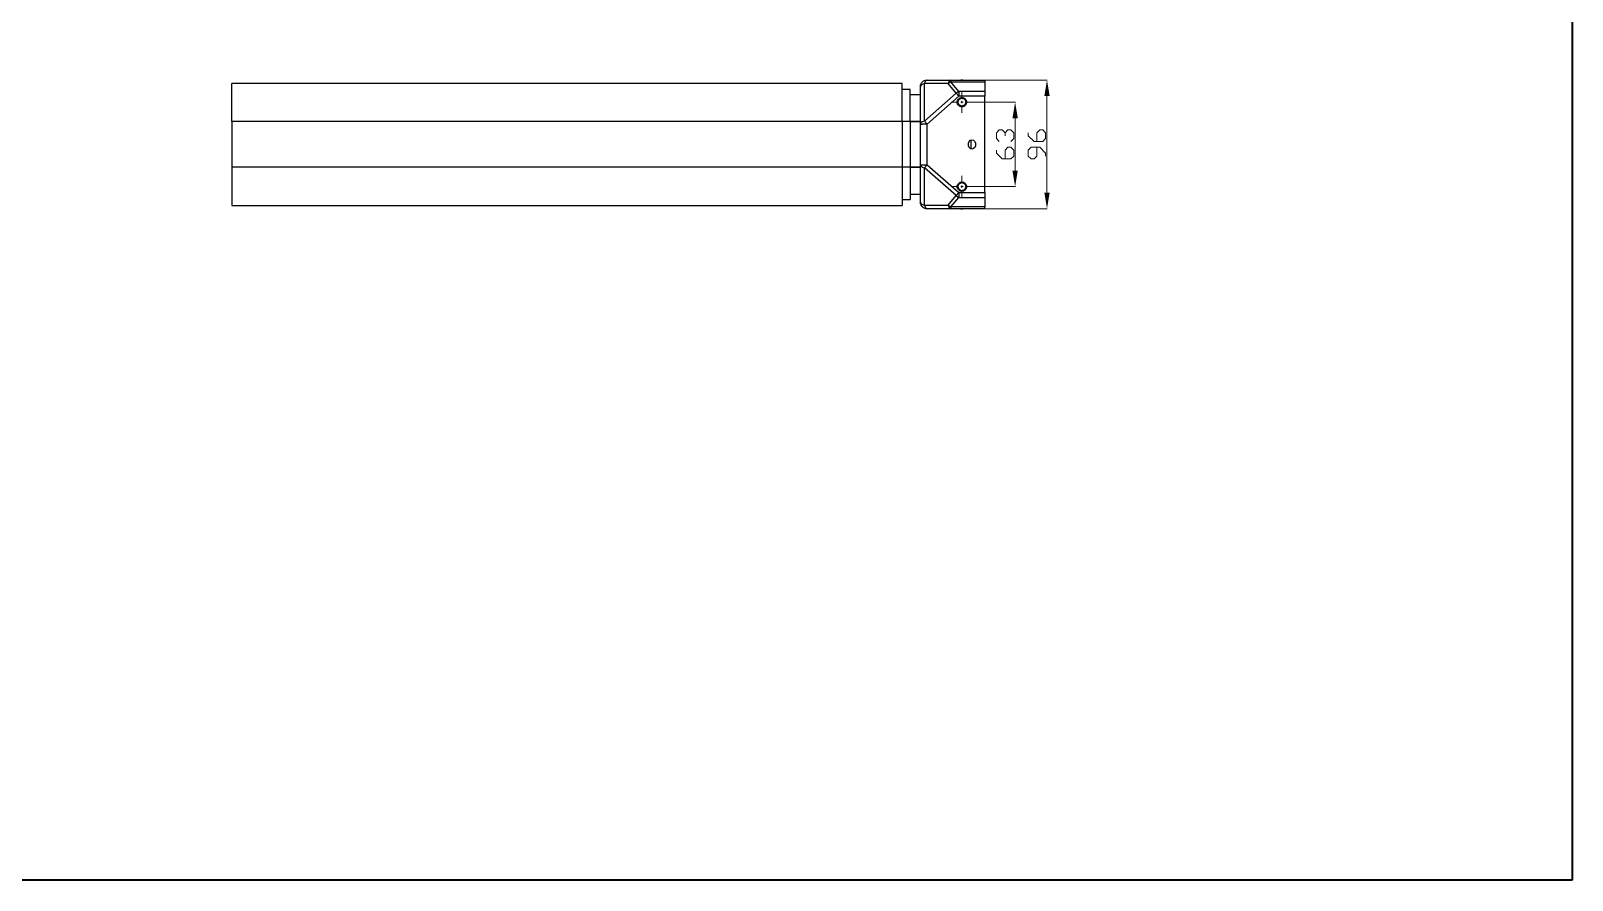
# Model space of a CAD drawing. Header units: millimetres. Extents: x 12 to 201, y 0 to 142.
# Drawn here: x 84.9 to 201.2, y 0.2 to 64.2 of the extents above; entities that cross this region are included whole.
import ezdxf

# ---------------------------------------------------------------- set-up
doc = ezdxf.new("R2010")
doc.units = ezdxf.units.MM

msp = doc.modelspace()

# ---------------------------------------------------------------- hatches: boundary and pattern name
h = msp.add_hatch(color=7)
h.dxf.hatch_style = 2
h.paths.add_polyline_path([(161.358016, 59.319706), (161.762616, 59.319706), (161.56051, 60.532908)])
h = msp.add_hatch(color=7)
h.dxf.hatch_style = 2
h.paths.add_polyline_path([(158.955599, 57.651596), (159.359988, 57.651596), (159.157811, 58.864799)])
h = msp.add_hatch(color=7)
h.dxf.hatch_style = 2
h.paths.add_polyline_path([(158.955599, 53.709022), (159.359988, 53.709022), (159.157811, 52.495819)])
h = msp.add_hatch(color=7)
h.dxf.hatch_style = 2
h.paths.add_polyline_path([(161.358016, 52.041018), (161.762616, 52.041018), (161.56051, 50.82771)])

# ---------------------------------------------------------------- linework, layer by layer
at = {"color": 7, "lineweight": 40}
for points in [[(201.160486, 142.171613), (201.160486, 0.2386)], [(201.160486, 0.2386), (11.680084, 0.2386)]]:
    msp.add_lwpolyline(points, dxfattribs=at)
at = {"color": 7, "lineweight": 25}
for points in [[(152.160817, 60.384601), (152.193096, 60.414305), (152.228091, 60.441398), (152.265415, 60.464928), (152.304503, 60.485319), (152.345214, 60.502217), (152.387194, 60.515516), (152.430198, 60.525112), (152.474013, 60.530827), (152.518216, 60.532697)], [(152.518004, 60.532697), (152.400106, 60.458296), (152.316709, 60.257318)], [(152.518004, 60.532697), (154.307399, 60.532697)], [(154.307505, 60.532697), (154.189289, 60.458296), (154.10621, 60.257318)], [(154.307505, 60.532697), (155.075714, 60.532697)], [(154.307505, 60.494209), (154.307505, 60.532626)], [(154.307505, 60.494209), (154.307505, 60.384495)], [(155.146587, 60.532697), (155.075608, 60.532697)], [(155.091412, 60.532697), (155.201585, 60.532697)], [(155.217495, 60.532697), (155.146587, 60.532697)], [(155.217495, 60.532697), (156.864897, 60.532697)], [(156.865002, 60.532697), (156.865002, 60.384601)], [(100.102106, 57.398901), (100.102106, 60.279896)], [(150.648106, 60.279896), (100.102211, 60.279896)], [(151.254284, 59.825025), (150.647294, 59.825025)], [(150.648106, 57.398901), (150.648106, 60.279896)], [(151.254284, 57.398901), (151.254284, 59.825201)], [(152.012615, 59.420706), (151.254284, 59.420706)], [(152.012615, 59.420706), (151.254284, 59.420706)], [(152.012615, 60.027201), (152.014484, 60.071228), (152.020199, 60.115114), (152.030007, 60.158011), (152.043095, 60.200204), (152.059993, 60.240914), (152.080383, 60.279896), (152.104196, 60.317326), (152.131007, 60.352004), (152.160711, 60.384495)], [(152.316815, 60.257318), (152.156795, 60.202426), (152.050186, 60.121922), (152.012615, 60.027201)], [(152.012615, 57.21073), (152.012615, 60.027201)], [(154.10621, 60.257318), (152.316815, 60.257318)], [(152.316815, 57.440705), (152.316815, 60.257213)], [(152.316815, 57.440705), (154.718914, 59.54252)], [(154.920209, 59.312509), (152.51811, 57.21073)], [(154.307505, 60.384601), (154.10621, 60.257318)], [(154.718914, 59.54252), (154.10621, 60.257318)], [(154.307505, 60.384601), (156.865002, 60.384601)], [(154.920209, 59.669802), (154.307505, 60.384495)], [(154.920209, 59.669802), (154.718914, 59.54252)], [(154.920209, 59.312509), (154.718914, 59.542414)], [(156.865002, 59.669802), (154.920103, 59.669802)], [(156.865002, 59.312509), (154.920103, 59.312509)], [(154.920209, 59.669802), (154.920209, 59.505796)], [(154.920209, 59.505902), (154.920209, 59.312509)], [(156.865002, 60.384601), (156.865002, 59.669908)], [(156.865002, 59.669802), (156.865002, 59.312403)], [(156.865002, 52.048215), (156.865002, 59.312509)], [(154.792609, 58.864728), (154.798501, 58.92971), (154.817516, 58.995009), (154.8505, 59.058897), (154.896397, 59.114918), (154.953406, 59.161026), (155.016306, 59.193799), (155.080406, 59.212108), (155.146587, 59.218423), (155.211286, 59.212708), (155.276691, 59.193799), (155.340509, 59.160426), (155.396812, 59.114918), (155.442885, 59.057698), (155.475411, 58.995009), (155.494108, 58.931121), (155.500317, 58.864728)], [(155.500317, 58.864728), (155.494602, 58.799605), (155.475305, 58.734624), (155.442285, 58.670418), (155.396812, 58.614397), (155.339591, 58.568324), (155.276585, 58.535516), (155.212697, 58.517207), (155.146587, 58.510927), (155.081817, 58.516607), (155.0162, 58.535516), (154.952312, 58.56903), (154.896291, 58.614397), (154.850183, 58.6719), (154.81741, 58.734624), (154.799101, 58.798512), (154.792609, 58.864728)], [(100.102106, 57.398901), (100.102106, 53.961717)], [(150.648106, 57.398901), (100.102211, 57.398901)], [(151.254284, 57.398901), (150.647612, 57.398901)], [(150.648106, 57.398901), (150.648106, 53.961717)], [(151.254284, 57.398901), (151.254284, 53.961717)], [(152.012615, 57.398901), (151.254284, 57.398901)], [(151.254284, 57.398901), (152.012685, 57.398901)], [(152.316815, 57.440705), (152.156795, 57.386095), (152.050186, 57.305309), (152.012615, 57.2108)], [(152.012615, 54.149924), (152.012615, 57.2108)], [(152.012615, 57.21073), (152.160711, 57.21073)], [(152.518004, 57.21073), (152.160711, 57.21073)], [(152.518004, 57.21073), (152.316709, 57.440529)], [(152.518004, 54.149924), (152.518004, 57.2108)], [(155.6518, 55.781415), (155.685702, 55.907815), (155.7782, 56.000314), (155.904812, 56.034216), (156.031001, 56.000314), (156.123711, 55.907815), (156.157401, 55.781415)], [(155.854188, 55.331518), (155.854188, 56.02903)], [(155.6518, 55.579203), (155.6518, 55.781309)], [(156.157401, 55.579203), (156.123711, 55.452803), (156.031001, 55.360304), (155.9046, 55.326402), (155.7782, 55.360304), (155.685807, 55.452803), (155.6518, 55.579203)], [(156.157401, 55.781415), (156.157401, 55.579309)], [(100.102106, 53.961717), (100.102106, 51.080828)], [(150.648106, 53.961717), (100.102211, 53.961717)], [(151.254284, 53.961717), (150.647612, 53.961717)], [(150.648106, 53.961717), (150.648106, 51.080828)], [(151.254284, 53.961717), (151.254284, 51.535417)], [(152.012615, 53.961717), (151.254284, 53.961717)], [(151.254284, 53.961717), (152.012685, 53.961717)], [(152.012615, 54.149924), (152.160711, 54.149924)], [(152.012615, 54.149924), (152.050186, 54.055309), (152.156795, 53.974699), (152.316709, 53.919807)], [(152.012615, 51.333311), (152.012615, 54.149818)], [(152.160817, 54.149924), (152.518216, 54.149924)], [(152.316815, 53.919807), (152.51811, 54.149924)], [(154.718914, 51.818204), (152.316815, 53.919913)], [(152.316815, 51.1033), (152.316815, 53.919807)], [(152.518004, 54.149924), (154.920103, 52.048215)], [(154.792609, 52.495996), (154.798501, 52.560695), (154.817516, 52.62603), (154.8505, 52.6902), (154.896397, 52.746221), (154.953406, 52.792329), (155.016306, 52.825102), (155.080406, 52.843411), (155.146587, 52.849726), (155.211286, 52.844011), (155.276691, 52.825102), (155.340509, 52.791729), (155.396812, 52.746221), (155.442885, 52.688824), (155.475411, 52.62603), (155.494108, 52.562106), (155.500317, 52.495996)], [(155.500317, 52.495996), (155.494602, 52.430908), (155.475305, 52.365609), (155.442285, 52.301721), (155.396812, 52.2457), (155.339591, 52.199627), (155.276585, 52.166925), (155.212697, 52.14851), (155.146587, 52.142301), (155.081817, 52.14791), (155.0162, 52.166925), (154.952312, 52.200227), (154.896291, 52.2457), (154.850183, 52.30292), (154.81741, 52.365609), (154.799101, 52.429603), (154.792609, 52.495996)], [(150.647188, 51.535629), (151.254213, 51.535629)], [(151.254284, 51.939912), (152.012685, 51.939912)], [(151.254284, 51.939912), (152.012685, 51.939912)], [(152.012615, 51.333311), (152.050186, 51.238907), (152.156795, 51.158015), (152.316709, 51.103405)], [(152.160817, 50.975806), (152.131113, 51.008402), (152.104302, 51.043504), (152.080489, 51.080828), (152.060204, 51.11981), (152.043201, 51.16052), (152.029901, 51.202712), (152.020305, 51.24561), (152.014308, 51.289108), (152.012685, 51.333311)], [(154.10621, 51.1033), (154.718914, 51.818098)], [(154.307505, 50.975806), (154.920209, 51.690604)], [(154.718914, 51.818204), (154.920209, 52.048003)], [(154.718914, 51.818204), (154.920209, 51.690604)], [(154.920209, 52.048215), (154.920209, 51.854822)], [(154.920209, 52.048215), (156.865002, 52.048215)], [(154.920209, 51.854716), (154.920209, 51.69071)], [(154.920209, 51.69071), (156.865002, 51.69071)], [(156.865002, 52.048215), (156.865002, 51.69071)], [(156.865002, 51.69071), (156.865002, 50.976017)], [(100.102106, 51.080722), (150.648, 51.080722)], [(152.518004, 50.827921), (152.474189, 50.829897), (152.430092, 50.835506), (152.387194, 50.845101), (152.345284, 50.858401), (152.304291, 50.875123), (152.265309, 50.895796), (152.228197, 50.91922), (152.193202, 50.946102), (152.160711, 50.975806)], [(152.316815, 51.1033), (154.10621, 51.1033)], [(152.316815, 51.1033), (152.400106, 50.902322), (152.51811, 50.827921)], [(154.307505, 50.827921), (152.51811, 50.827921)], [(154.10621, 51.1033), (154.189395, 50.902322), (154.307505, 50.827921)], [(154.10621, 51.1033), (154.307505, 50.975806)], [(156.865002, 50.975806), (154.307399, 50.975806)], [(155.075608, 50.827921), (154.307399, 50.827921)], [(154.307505, 50.975806), (154.307505, 50.866409)], [(154.307505, 50.827921), (154.307505, 50.866409)], [(155.075608, 50.827921), (155.146587, 50.827921)], [(155.201514, 50.827921), (155.091201, 50.827921)], [(155.146587, 50.828027), (155.217495, 50.828027)], [(156.865002, 50.827921), (155.217495, 50.827921)], [(156.865002, 50.827921), (156.865002, 50.975806)]]:
    msp.add_lwpolyline(points, dxfattribs=at)
at = {"color": 7, "lineweight": 9}
for points in [[(156.047511, 60.532697), (161.578184, 60.532697)], [(155.146587, 59.122397), (155.146587, 59.673401)], [(161.560404, 59.319706), (161.560404, 52.040912)], [(154.337914, 58.864728), (154.8886, 58.864728)], [(155.060685, 58.864728), (155.232312, 58.864728)], [(155.146587, 58.778827), (155.146587, 58.9507)], [(155.146587, 58.05602), (155.146587, 58.607024)], [(155.404185, 58.864728), (155.955189, 58.864728)], [(155.961609, 58.864728), (159.176014, 58.864728)], [(159.157811, 57.651596), (159.157811, 53.709022)], [(157.961401, 55.899419), (157.742608, 56.11853), (157.742608, 56.556397), (157.961401, 56.775508), (158.180617, 56.775508), (158.399692, 56.556397), (158.399692, 56.337322)], [(158.399586, 56.556503), (158.618414, 56.775296), (158.837806, 56.775296), (159.056599, 56.556503), (159.056599, 56.11853), (158.837806, 55.899419)], [(160.802214, 55.899419), (160.802214, 56.556397), (161.021007, 56.775508), (161.240117, 56.775508), (161.459016, 56.556397), (161.459016, 56.11853), (161.240117, 55.899419), (160.583104, 55.899419), (160.145095, 56.337322), (160.145095, 56.556397)], [(158.399586, 54.58511), (158.399586, 55.242124), (158.618414, 55.461199), (158.837806, 55.461199), (159.056599, 55.242124), (159.056599, 54.804221), (158.837806, 54.58511), (158.180687, 54.58511), (157.742502, 55.023296), (157.742502, 55.242124)], [(161.459086, 54.804115), (161.459086, 55.023225), (161.021113, 55.461199), (160.364099, 55.461199), (160.145201, 55.242124), (160.145201, 54.804115), (160.364099, 54.585005), (160.582892, 54.585005), (160.802285, 54.804115), (160.802285, 55.461199)], [(154.337914, 52.495996), (154.8886, 52.495996)], [(155.060685, 52.495996), (155.232312, 52.495996)], [(155.146587, 52.7537), (155.146587, 53.304703)], [(155.146587, 52.409918), (155.146587, 52.581826)], [(155.404185, 52.495996), (155.955189, 52.495996)], [(155.961609, 52.495996), (159.176014, 52.495996)], [(155.146587, 51.687111), (155.146587, 52.238221)], [(156.386601, 50.827921), (161.57829, 50.827921)]]:
    msp.add_lwpolyline(points, dxfattribs=at)
at = {"color": 7, "lineweight": 25}
for points in [[(154.843198, 58.864728), (154.931886, 59.079217), (155.146516, 59.168011), (155.360793, 59.079217), (155.449799, 58.864728), (155.360793, 58.650416), (155.146516, 58.561304), (154.931886, 58.650416)], [(154.843198, 52.495996), (154.931886, 52.710308), (155.146516, 52.798996), (155.360793, 52.710308), (155.449799, 52.495996), (155.360793, 52.281401), (155.146516, 52.192607), (154.931886, 52.281401)]]:
    msp.add_lwpolyline(points, close=True, dxfattribs=at)

doc.saveas('drawing.dxf')
